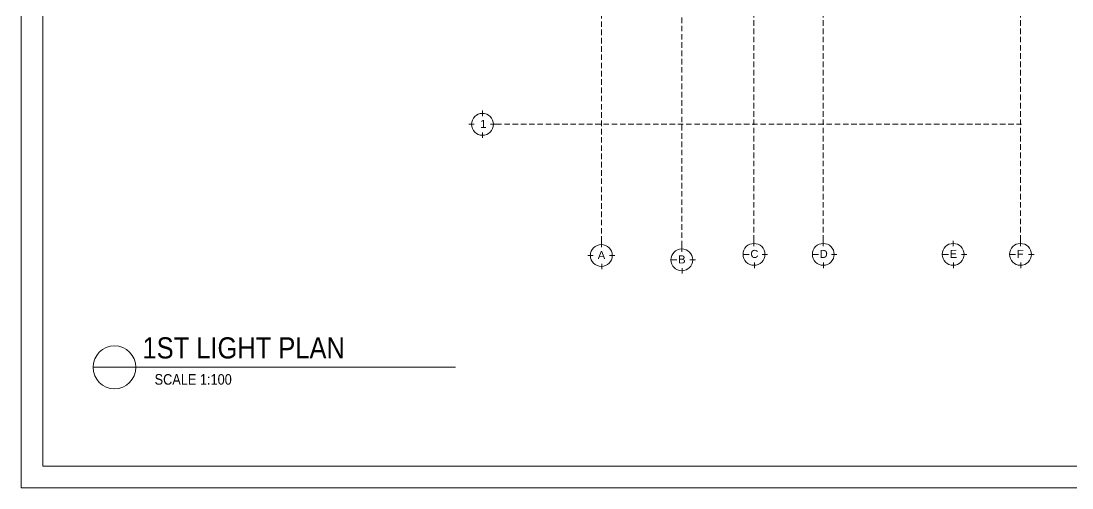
# Model space of a CAD drawing. Header units: millimetres. Extents: x 19632 to 183655, y 41319 to 69325.
# Drawn here: x 59445 to 83303, y 41319 to 51908 of the extents above; entities that cross this region are included whole.
import ezdxf

# ---------------------------------------------------------------- set-up
doc = ezdxf.new("R2010")
doc.units = ezdxf.units.MM
doc.header["$MEASUREMENT"] = 0
doc.linetypes.add('DASHED2', pattern=[0.375, 0.25, -0.125])
doc.linetypes.add('HIDDEN2', pattern=[0.1875, 0.125, -0.0625])
for name, color, linetype, lineweight in [('09-Arsiran', 8, 'Continuous', 5), ('AS', 8, 'HIDDEN2', 5), ('DIM', 1, 'Continuous', 5), ('l1', 5, 'Continuous', 5), ('LEGEND', 1, 'DASHED2', 50), ('XR-KOP A3_MOZART$0$KOP-A1$0$A-GRSKOP', 1, 'Continuous', 5)]:
    doc.layers.add(name, color=color, linetype=linetype, lineweight=lineweight)
doc.styles.add('40', font='arial.ttf', dxfattribs={"width": 0.9, "height": 100})
doc.styles.get("Standard").update_dxf_attribs({"font": 'arial.ttf'})

# ---------------------------------------------------------------- blocks, each defined once
blk = doc.blocks.new('hsdh')
at = {"layer": 'XR-KOP A3_MOZART$0$KOP-A1$0$A-GRSKOP', "color": 0, "linetype": 'Continuous', "lineweight": 5}
blk.add_lwpolyline([(145480, 82601), (107945, 82601), (107945, 56197), (145480, 56197)], close=True, dxfattribs=at)
at = {"layer": 'XR-KOP A3_MOZART$0$KOP-A1$0$A-GRSKOP', "color": 5, "linetype": 'Continuous', "lineweight": 5}
blk.add_lwpolyline([(145017, 82138), (108409, 82138), (108409, 56660), (145017, 56660)], close=True, dxfattribs=at)

msp = doc.modelspace()

# ---------------------------------------------------------------- linework, layer by layer
at = {"layer": '09-Arsiran'}
for p, q in [((69919.9, 49875.6), (69919.9, 49751.6)), ((69609.9, 49565.6), (69733.9, 49565.6)), ((70105.9, 49565.6), (70229.9, 49565.6)), ((69919.9, 49379.6), (69919.9, 49255.6)), ((72618.8, 46901), (72618.8, 46777)), ((74444.5, 46801), (74444.5, 46677)), ((76083.8, 46926), (76083.8, 46802)), ((77656.7, 46926), (77656.7, 46802)), ((80606.7, 46926), (80606.7, 46802)), ((82133.2, 46926), (82133.2, 46802)), ((72308.7, 46591), (72432.8, 46591)), ((72804.8, 46591), (72928.8, 46591)), ((75849.5, 46616), (75973.5, 46616)), ((76269.8, 46616), (76393.8, 46616)), ((77422.4, 46616), (77546.4, 46616)), ((77842.7, 46616), (77966.7, 46616)), ((80372.4, 46616), (80496.4, 46616)), ((80792.7, 46616), (80916.7, 46616)), ((81898.9, 46616), (82022.9, 46616)), ((82319.2, 46616), (82443.2, 46616)), ((72627.6, 46405.1), (72627.6, 46281.1)), ((74210.2, 46491), (74334.2, 46491)), ((74453.4, 46305.1), (74453.4, 46181.1)), ((74630.5, 46491), (74754.5, 46491)), ((76092.6, 46430.1), (76092.6, 46306.1)), ((77665.5, 46430.1), (77665.5, 46306.1)), ((80615.5, 46430.1), (80615.5, 46306.1)), ((82142, 46430.1), (82142, 46306.1))]:
    msp.add_line(p, q, dxfattribs=at)
for centre in [(69919.9, 49565.6), (72618.8, 46591), (76083.8, 46616), (77656.7, 46616), (80606.7, 46616), (82133.2, 46616), (74444.5, 46491)]:
    msp.add_circle(centre, 248, dxfattribs=at)
at = {"layer": 'AS', "ltscale": 1000}
for p, q in [((72618.8, 46901), (72618.8, 67438.5)), ((74444.5, 46801), (74444.5, 67438.5)), ((76083.8, 46926), (76083.8, 67438.5)), ((77656.7, 46926), (77656.7, 67438.5)), ((82133.2, 46926), (82133.2, 67438.5)), ((70229.9, 49565.6), (82158.4, 49565.6))]:
    msp.add_line(p, q, dxfattribs=at)
at = {"layer": 'l1'}
msp.add_line((61079.8, 44054.4), (69308.9, 44054.4), dxfattribs=at)
msp.add_circle((61566.2, 44054.4), 486.4, dxfattribs=at)

# ---------------------------------------------------------------- block references
at = {"layer": 'LEGEND', "xscale": 1.060683167240732, "yscale": 1.060683167240732, "zscale": 1.060683167240732}
msp.add_blockref('hsdh', (-55051, -18288.1), dxfattribs=at)

# ---------------------------------------------------------------- texts
at = {"layer": '09-Arsiran', "color": 2, "char_height": 181.6, "attachment_point": 1}
for s, width, insert in [('1', 43.207, (69870.6, 49667)), ('A', 43.207, (72536.9, 46692.3)), ('B', 43.207, (74362.6, 46592.3)), ('C', 43.207, (76001.9, 46717.3)), ('D', 43.207, (77574.8, 46717.3)), ('E', 43.207, (80524.8, 46717.3)), ('F', 181.624, (82051.3, 46717.3))]:
    msp.add_mtext_dynamic_manual_height_columns(s, width=width, gutter_width=908.1, heights=[0], dxfattribs=dict(at, insert=insert))
at = {"layer": 'DIM', "attachment_point": 5, "style": '40'}
for s, insert, char_height in [('{\\fCentury Gothic|b0|i0|c0|p34;1ST LIGHT PLAN }', (64499.3, 44491.9), 480.38), ('{\\fCentury Gothic|b0|i0|c0|p34;SCALE 1:100}', (63353.5, 43779.3), 240.19)]:
    msp.add_mtext(s, dxfattribs=dict(at, insert=insert, char_height=char_height))

doc.saveas('drawing.dxf')
